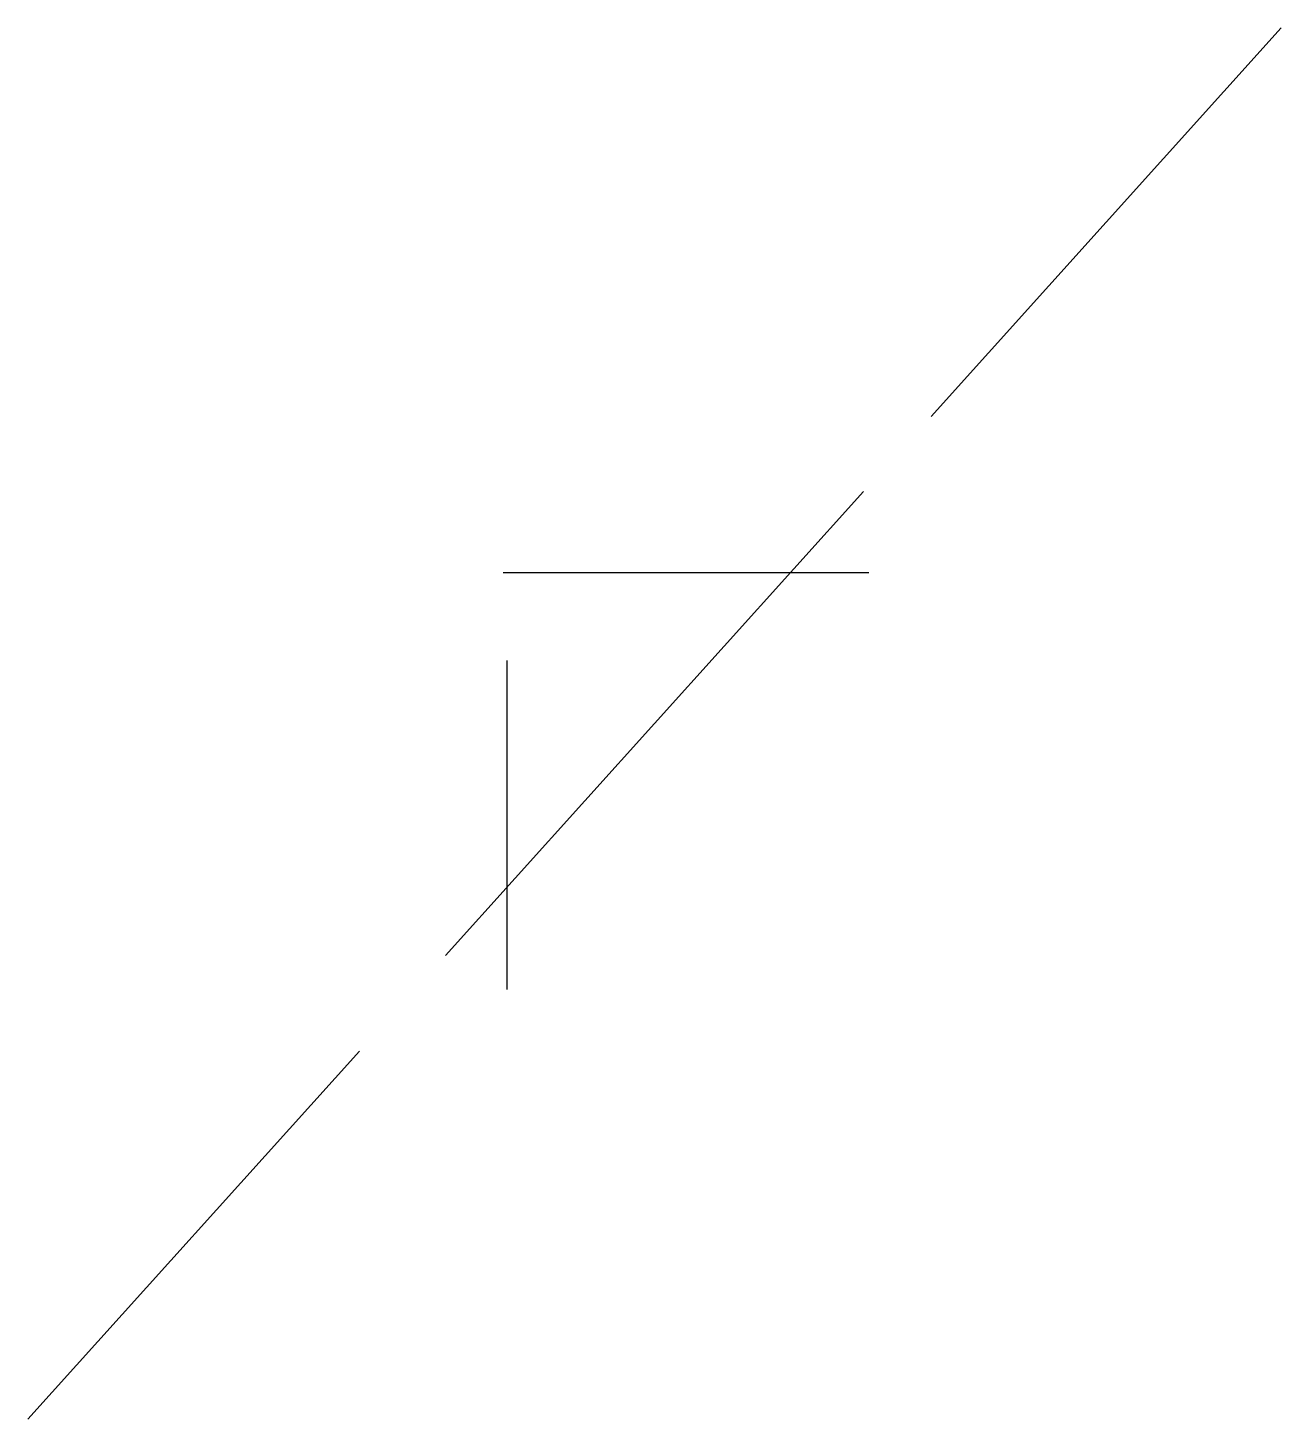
# Model space of a CAD drawing. Header units: inches. Extents: x 7.1 to 36.3, y -3.8 to 28.7.
import ezdxf

# ---------------------------------------------------------------- set-up
doc = ezdxf.new("R2010")
doc.units = ezdxf.units.IN
doc.header["$MEASUREMENT"] = 0

msp = doc.modelspace()

# ---------------------------------------------------------------- linework, layer by layer
for p, q in [((28.151, 19.591), (36.325, 28.668)), ((16.815, 7.003), (26.57, 17.836)), ((18.16, 15.946), (26.696, 15.946)), ((18.244, 13.889), (18.244, 6.205)), ((7.06, -3.829), (14.802, 4.768))]:
    msp.add_line(p, q)

doc.saveas('drawing.dxf')
